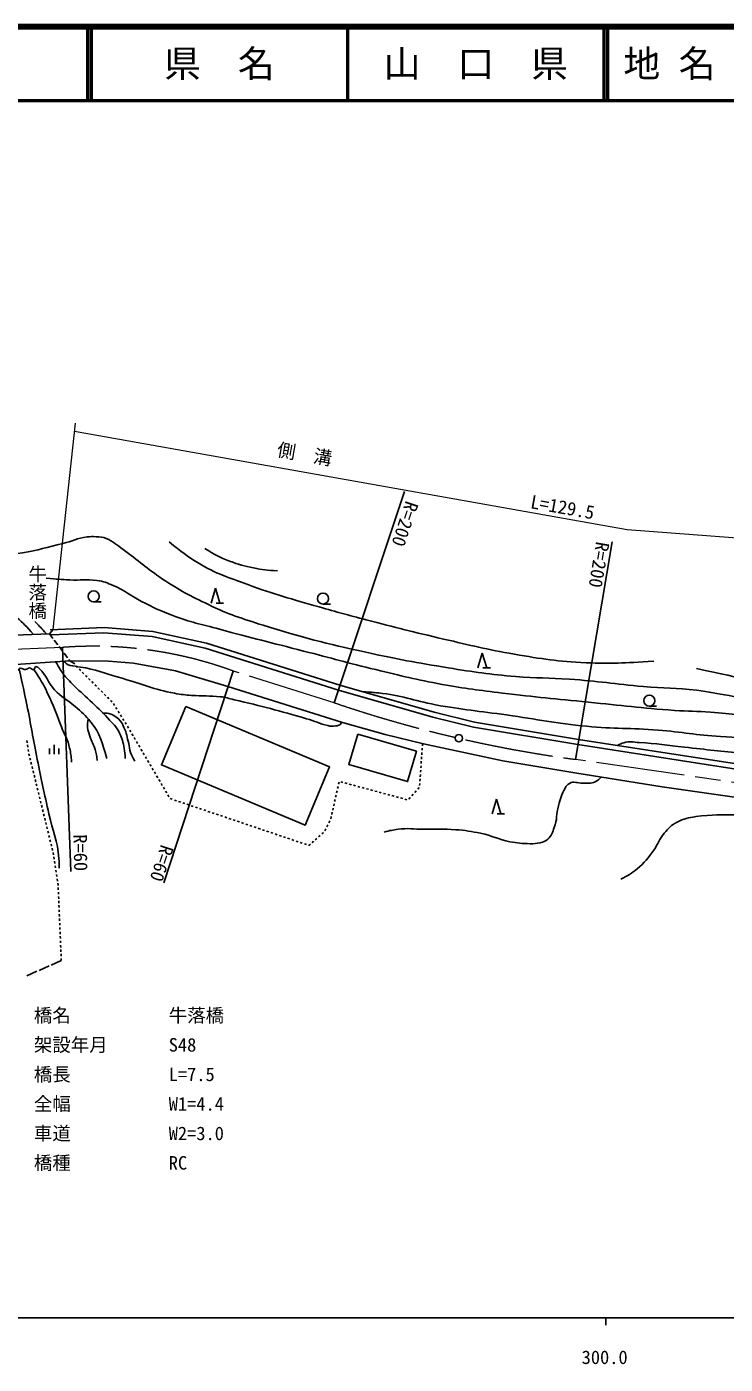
# Model space of a CAD drawing. Units: millimetres, scale not verified. Extents: x 40000 to 680000, y 20000 to 380000.
# Drawn here: x 289514 to 384192, y 198715 to 380000 of the extents above; entities that cross this region are included whole.
import ezdxf
from ezdxf.enums import TextEntityAlignment as Align

# ---------------------------------------------------------------- set-up
doc = ezdxf.new("R2010")
doc.units = ezdxf.units.MM
doc.header["$LTSCALE"] = 1000
doc.linetypes.add('CHAIN', pattern=[18.5, 12, -1.5, 3.5, -1.5])
for name, color, linetype, lineweight in [('M-BGD', 7, 'Continuous', 25), ('M-BMK', 2, 'CHAIN', 13), ('M-BMK-SRVR', 3, 'Continuous', 25), ('M-STR-HTXT', 7, 'Continuous', 13), ('M-TTL', 2, 'Continuous', 140), ('M-TTL-BAND', 7, 'Continuous', 25), ('M-TTL-LINE', 7, 'Continuous', 50)]:
    doc.layers.add(name, color=color, linetype=linetype, lineweight=lineweight)
doc.layers.add('M-STR-STR1', color=1, linetype='Continuous')
doc.layers.add('M-TTL-TXT', color=7, linetype='Continuous')
doc.styles.add('@ＭＳ ゴシック', font='')
doc.styles.add('ＭＳ ゴシック', font='')
doc.styles.get('@ＭＳ ゴシック').set_extended_font_data('@MS Gothic')
doc.styles.get('ＭＳ ゴシック').set_extended_font_data('MS Gothic')

msp = doc.modelspace()

# ---------------------------------------------------------------- linework, layer by layer
at = {"layer": 'M-BGD'}
for p, q in [((331176, 288381), (340710, 317005)), ((368857, 310200), (363904, 280697)), ((314494, 301892), (315094, 303892)), ((315094, 303892), (315694, 301892)), ((298587, 302038), (299587, 302038)), ((315194, 301892), (316194, 301892)), ((329674, 301750), (330674, 301750)), ((284627, 297388), (292577, 297734)), ((292577, 297734), (293077, 298300)), ((292577, 297734), (293059, 297096)), ((293240, 296856), (293723, 296219)), ((293904, 295979), (294387, 295342)), ((294371, 295874), (295469, 265501)), ((295364, 294051), (287372, 293525)), ((294568, 295102), (295051, 294464)), ((295232, 294225), (295364, 294051)), ((296038, 293653), (295364, 294051)), ((295364, 294051), (300602, 294024)), ((300602, 294024), (303995, 293743)), ((303995, 293743), (309672, 292697)), ((350654, 293090), (351254, 295090)), ((351254, 295090), (351854, 293090)), ((296410, 293151), (296198, 293363)), ((296834, 292726), (296622, 292939)), ((297258, 292302), (297046, 292514)), ((297683, 291878), (297471, 292090)), ((308102, 263951), (317514, 292671)), ((309672, 292697), (316749, 290558)), ((351354, 293090), (352354, 293090)), ((298107, 291454), (297895, 291666)), ((298531, 291029), (298319, 291241)), ((298955, 290605), (298743, 290817)), ((299380, 290181), (299168, 290393)), ((316749, 290558), (332293, 285720)), ((299804, 289757), (299592, 289969)), ((300228, 289332), (300016, 289544)), ((300653, 288908), (300440, 289120)), ((301077, 288484), (300865, 288696)), ((301427, 288000), (301269, 288255)), ((301743, 287491), (301585, 287746)), ((302059, 286981), (301901, 287236)), ((302375, 286471), (302217, 286726)), ((373893, 287908), (374893, 287908)), ((302691, 285961), (302533, 286216)), ((303008, 285451), (302850, 285706)), ((303317, 284937), (303165, 285195)), ((303621, 284420), (303469, 284678)), ((332293, 285720), (338101, 284067)), ((289586, 282950), (289542, 283247)), ((303925, 283903), (303773, 284161)), ((304230, 283385), (304078, 283644)), ((304534, 282868), (304382, 283127)), ((338101, 284067), (343313, 282797)), ((343156, 282835), (343135, 282536)), ((289674, 282357), (289630, 282654)), ((289761, 281763), (289718, 282060)), ((289811, 281427), (289805, 281467)), ((289873, 281174), (289811, 281427)), ((292615, 281404), (292615, 282154)), ((293240, 281404), (293240, 282654)), ((293865, 281404), (293865, 282154)), ((304838, 282351), (304686, 282610)), ((305142, 281834), (304990, 282092)), ((305446, 281317), (305294, 281575)), ((305751, 280800), (305599, 281058)), ((343034, 281039), (343014, 280740)), ((343075, 281638), (343054, 281338)), ((343115, 282236), (343095, 281937)), ((343313, 282797), (354024, 280499)), ((290016, 280592), (289944, 280883)), ((290159, 280009), (290087, 280300)), ((290302, 279426), (290230, 279718)), ((306055, 280282), (305903, 280541)), ((306359, 279765), (306207, 280024)), ((306663, 279248), (306511, 279507)), ((342913, 279243), (342892, 278944)), ((342953, 279842), (342933, 279543)), ((342994, 280440), (342973, 280141)), ((354024, 280499), (363813, 278888)), ((290445, 278844), (290373, 279135)), ((290588, 278261), (290516, 278552)), ((290731, 277678), (290659, 277969)), ((290873, 277095), (290802, 277387)), ((306967, 278731), (306815, 278989)), ((307272, 278214), (307120, 278472)), ((307576, 277697), (307424, 277955)), ((307880, 277179), (307728, 277438)), ((331849, 277618), (331783, 277325)), ((332358, 277580), (332068, 277658)), ((332937, 277424), (332647, 277502)), ((342791, 277447), (342771, 277148)), ((342832, 278046), (342811, 277747)), ((342872, 278645), (342852, 278345)), ((363813, 278888), (375646, 276989)), ((291016, 276513), (290945, 276804)), ((291159, 275930), (291088, 276221)), ((291302, 275347), (291231, 275639)), ((308184, 276662), (308032, 276921)), ((308488, 276145), (308336, 276404)), ((308793, 275628), (308641, 275886)), ((331449, 275863), (331383, 275570)), ((331583, 276448), (331516, 276155)), ((331716, 277033), (331649, 276740)), ((333516, 277267), (333227, 277345)), ((334095, 277111), (333806, 277189)), ((334675, 276955), (334385, 277033)), ((335254, 276799), (334964, 276877)), ((335833, 276643), (335544, 276721)), ((336413, 276486), (336123, 276564)), ((336992, 276330), (336702, 276408)), ((337571, 276174), (337282, 276252)), ((338151, 276018), (337861, 276096)), ((338730, 275861), (338440, 275940)), ((339309, 275705), (339020, 275783)), ((339889, 275549), (339599, 275627)), ((341896, 275981), (341695, 275759)), ((342300, 276425), (342098, 276203)), ((342704, 276869), (342502, 276647)), ((375646, 276989), (391423, 274691)), ((291445, 274764), (291374, 275056)), ((291588, 274182), (291517, 274473)), ((291731, 273599), (291659, 273890)), ((309240, 275287), (308956, 275383)), ((309809, 275095), (309524, 275191)), ((310377, 274904), (310093, 274999)), ((310946, 274712), (310661, 274808)), ((311514, 274520), (311230, 274616)), ((312083, 274328), (311799, 274424)), ((312651, 274137), (312367, 274232)), ((313220, 273945), (312936, 274041)), ((313788, 273753), (313504, 273849)), ((331049, 274108), (330983, 273815)), ((331183, 274693), (331116, 274400)), ((331316, 275278), (331249, 274985)), ((340468, 275393), (340178, 275471)), ((341047, 275237), (340757, 275315)), ((341493, 275537), (341291, 275315)), ((352576, 273297), (353176, 275297)), ((353176, 275297), (353776, 273297)), ((291874, 273016), (291802, 273308)), ((292017, 272434), (291945, 272725)), ((292160, 271851), (292088, 272142)), ((314357, 273561), (314073, 273657)), ((314926, 273370), (314641, 273465)), ((315494, 273178), (315210, 273274)), ((316063, 272986), (315778, 273082)), ((316631, 272794), (316347, 272890)), ((317200, 272603), (316915, 272698)), ((317768, 272411), (317484, 272507)), ((318337, 272219), (318052, 272315)), ((318905, 272027), (318621, 272123)), ((319474, 271836), (319190, 271931)), ((330580, 272377), (330447, 272108)), ((330719, 272661), (330712, 272646)), ((330783, 272938), (330719, 272661)), ((330916, 273523), (330849, 273230)), ((353276, 273297), (354276, 273297)), ((292303, 271268), (292231, 271559)), ((292446, 270685), (292374, 270977)), ((292588, 270103), (292517, 270394)), ((320042, 271644), (319758, 271740)), ((320611, 271452), (320327, 271548)), ((321179, 271260), (320895, 271356)), ((321748, 271069), (321464, 271164)), ((322316, 270877), (322032, 270973)), ((322885, 270685), (322601, 270781)), ((323454, 270493), (323169, 270589)), ((324022, 270302), (323738, 270398)), ((324591, 270110), (324306, 270206)), ((329303, 270390), (329078, 270191)), ((329752, 270787), (329527, 270588)), ((330049, 271301), (329917, 271032)), ((330314, 271839), (330182, 271570)), ((292731, 269520), (292660, 269811)), ((292874, 268937), (292803, 269229)), ((293017, 268354), (292946, 268646)), ((325159, 269918), (324875, 270014)), ((325728, 269726), (325443, 269822)), ((326296, 269535), (326012, 269631)), ((326865, 269343), (326580, 269439)), ((327433, 269151), (327149, 269247)), ((327771, 269037), (327718, 269055)), ((327954, 269198), (327771, 269037)), ((328403, 269595), (328178, 269397)), ((328853, 269993), (328628, 269794)), ((293160, 267772), (293089, 268063)), ((293248, 267178), (293204, 267475)), ((293335, 266584), (293291, 266881)), ((293422, 265991), (293379, 266288)), ((293509, 265397), (293466, 265694)), ((293597, 264804), (293553, 265100)), ((293684, 264210), (293640, 264507)), ((293760, 263690), (293728, 263913)), ((293764, 263616), (293760, 263690)), ((293789, 263016), (293776, 263316)), ((293815, 262417), (293802, 262716)), ((293840, 261817), (293828, 262117)), ((293866, 261218), (293853, 261518)), ((293891, 260618), (293879, 260918)), ((293917, 260019), (293904, 260319)), ((293943, 259419), (293930, 259719)), ((293968, 258820), (293955, 259120)), ((293994, 258221), (293981, 258520)), ((294019, 257621), (294006, 257921)), ((294045, 257022), (294032, 257321)), ((294070, 256422), (294058, 256722)), ((294096, 255823), (294083, 256122)), ((294121, 255223), (294109, 255523)), ((294147, 254624), (294134, 254924)), ((294173, 254024), (294160, 254324)), ((292550, 252701), (291177, 252098)), ((294198, 253425), (292825, 252822)), ((294198, 253425), (294185, 253725)), ((290902, 251977), (289529, 251374))]:
    msp.add_line(p, q, dxfattribs=at)
for points in [[(292677, 298260), (299987, 298572), (306593, 298042), (313868, 296470), (331968, 290771), (344749, 287086), (350193, 285764), (364300, 283416), (388652, 279630), (415662, 275975), (420525, 275386), (431297, 274887), (442985, 274826)], [(292707, 297561), (299974, 297871), (306491, 297348), (313688, 295793), (331765, 290101), (344570, 286410), (350052, 285078), (364188, 282725), (388551, 278938), (415573, 275280), (420467, 274688), (431279, 274187), (442982, 274126)]]:
    msp.add_lwpolyline(points, dxfattribs=at)
for points in [[(311081, 287862), (330564, 279687), (327239, 271765), (307757, 279941)], [(334373, 284126), (342341, 281793), (341137, 277679), (333168, 280012)]]:
    msp.add_lwpolyline(points, close=True, dxfattribs=at)
for centre in [(298587, 302788), (329674, 302500), (373893, 288658)]:
    msp.add_circle(centre, 750, dxfattribs=at)
for points, knots in [([(392586, 287894), (388789, 288617), (387812, 288815), (384739, 289336), (383016, 289628), (382060, 289858), (380324, 290058), (377511, 290381), (375914, 290333), (373092, 290577), (369173, 290915), (366995, 291306), (363071, 291577), (360235, 291773), (358633, 291677), (355800, 291923), (352212, 292236), (350210, 292526), (346654, 293106), (342274, 293821), (339821, 294250), (335489, 295213), (329995, 296433), (326918, 297176), (321553, 298877), (318603, 299812), (316929, 300334), (314139, 301675), (311638, 302878), (310239, 303590), (307935, 305138), (305763, 306597), (304702, 307633), (302569, 309148), (301700, 309765), (301260, 310207), (300290, 310648), (299791, 310875), (299452, 310843), (298905, 310879), (298432, 310910), (298162, 310913), (297693, 310850), (296366, 310672), (295685, 310276), (294385, 309956), (292259, 309433), (291082, 309062), (288922, 308706), (287123, 308408), (286089, 308442), (284267, 308359), (282135, 308262), (280938, 308184), (278805, 308244), (275207, 308344), (273227, 308968), (269630, 309090), (267925, 309148), (267341, 309173), (265264, 309148)], [0, 0, 0, 0, 1, 1, 1, 2, 2, 2, 3, 3, 3, 4, 4, 4, 5, 5, 5, 6, 6, 6, 7, 7, 7, 8, 8, 8, 9, 9, 9, 10, 10, 10, 11, 11, 11, 12, 12, 12, 13, 13, 13, 14, 14, 14, 15, 15, 15, 16, 16, 16, 17, 17, 17, 18, 18, 18, 19, 19, 19, 20, 20, 20, 20]), ([(308833, 310183), (310537, 308757), (311152, 308321), (312770, 307324), (315199, 305826), (316791, 305399), (319464, 304400), (323174, 303013), (325332, 302457), (329139, 301361), (331615, 300648), (333010, 300275), (335505, 299630), (339598, 298571), (341887, 297959), (346007, 297014), (349744, 296157), (351825, 295594), (355605, 294956), (359373, 294320), (361502, 293966), (365319, 293802), (368915, 293648), (370243, 293729), (374532, 294033)], [0, 0, 0, 0, 1, 1, 1, 2, 2, 2, 3, 3, 3, 4, 4, 4, 5, 5, 5, 6, 6, 6, 7, 7, 7, 8, 8, 8, 8]), ([(323504, 306242), (321989, 306354), (321512, 306392), (320259, 306643), (318962, 306904), (318238, 307100), (317002, 307574), (315634, 308099), (315145, 308400), (313659, 309276)], [0, 0, 0, 0, 1, 1, 1, 2, 2, 2, 3, 3, 3, 3]), ([(247607, 295406), (254690, 298487), (256549, 299365), (262394, 301620), (264880, 302579), (266169, 303486), (268780, 304015), (271382, 304543), (272883, 304722), (275538, 304747), (277707, 304767), (279012, 304972), (281073, 304294), (282892, 303696), (283795, 303037), (285410, 302006), (286540, 301284), (287153, 300837), (288159, 299951), (289109, 299115), (289426, 298766), (290429, 297640)], [0, 0, 0, 0, 1, 1, 1, 2, 2, 2, 3, 3, 3, 4, 4, 4, 5, 5, 5, 6, 6, 6, 7, 7, 7, 7]), ([(292149, 305256), (293685, 305121), (294101, 305088), (295354, 305026), (296791, 304955), (297609, 305133), (299035, 304949), (299922, 304834), (300400, 304625), (301227, 304282), (302823, 303621), (303544, 302902), (305074, 302102), (306685, 301260), (307621, 300841), (309319, 300191), (311721, 299272), (313161, 299031), (315640, 298345), (320077, 297117), (322590, 296536), (327047, 295383), (330862, 294396), (332986, 293788), (336818, 292863), (340326, 292016), (342286, 291500), (345839, 290863), (349014, 290293), (350812, 290086), (354013, 289689), (358549, 289127), (361102, 288914), (365650, 288458), (370201, 288002), (372744, 287664), (377306, 287343), (379220, 287208), (380299, 287243), (382211, 287093), (385189, 286859), (386857, 286685), (389809, 286227), (393702, 285624), (395844, 285062), (399714, 284323), (402809, 283732), (404553, 283457), (407639, 282823), (409485, 282443), (410498, 282126), (412351, 281784), (414274, 281430), (415356, 281250), (417295, 280995), (419021, 280768), (419595, 280711), (421725, 280514)], [0, 0, 0, 0, 1, 1, 1, 2, 2, 2, 3, 3, 3, 4, 4, 4, 5, 5, 5, 6, 6, 6, 7, 7, 7, 8, 8, 8, 9, 9, 9, 10, 10, 10, 11, 11, 11, 12, 12, 12, 13, 13, 13, 14, 14, 14, 15, 15, 15, 16, 16, 16, 17, 17, 17, 18, 18, 18, 19, 19, 19, 19]), ([(302850, 280808), (302832, 281455), (302809, 281670), (302720, 282215), (302584, 283044), (302454, 283514), (302093, 284273), (301665, 285172), (301170, 285527), (300508, 286271), (299616, 287274), (299039, 287764), (298072, 288695), (297159, 289575), (296572, 289990), (295695, 290907), (295103, 291527), (294736, 291854), (294253, 292562), (293905, 293071), (293785, 293277), (293457, 293925)], [0, 0, 0, 0, 1, 1, 1, 2, 2, 2, 3, 3, 3, 4, 4, 4, 5, 5, 5, 6, 6, 6, 7, 7, 7, 7]), ([(332233, 285738), (332086, 285535), (332015, 285411), (331797, 285318), (331642, 285251), (331541, 285246), (331373, 285236), (330967, 285210), (330728, 285178), (330332, 285273), (329177, 285552), (328578, 285877), (327437, 286210), (323630, 287317), (321483, 287899), (317619, 288785), (316896, 288951), (316501, 289116), (315763, 289187), (314246, 289331), (313386, 289266), (311866, 289371), (310953, 289434), (310441, 289490), (309541, 289655), (306699, 290175), (305209, 290899), (302432, 291696), (300515, 292246), (299469, 292663), (297523, 293105), (296960, 293232), (296618, 293169), (296060, 293318), (295587, 293444), (295211, 293345), (294863, 293690), (294752, 293799), (294692, 293856), (294613, 294001)], [0, 0, 0, 0, 1, 1, 1, 2, 2, 2, 3, 3, 3, 4, 4, 4, 5, 5, 5, 6, 6, 6, 7, 7, 7, 8, 8, 8, 9, 9, 9, 10, 10, 10, 11, 11, 11, 12, 12, 12, 13, 13, 13, 13]), ([(287175, 293243), (287265, 293070), (287332, 292910), (287530, 292864), (287680, 292829), (287766, 292931), (287920, 292923), (288079, 292914), (288156, 292767), (288310, 292805), (288465, 292842), (288486, 293007), (288642, 293041), (288920, 293103), (289068, 292822), (289351, 292864), (289576, 292897), (289656, 293082), (289883, 293100), (290125, 293120), (290229, 292808), (290463, 292876), (290649, 292930), (290582, 293264), (290770, 293266), (290959, 293268), (291053, 293138), (291196, 293006), (292211, 292067), (292359, 291177), (293277, 290144), (294206, 289099), (295008, 288811), (296056, 287885), (296940, 287105), (297464, 286682), (298202, 285763), (299518, 284123), (299677, 283081), (300355, 280831)], [0, 0, 0, 0, 1, 1, 1, 2, 2, 2, 3, 3, 3, 4, 4, 4, 5, 5, 5, 6, 6, 6, 7, 7, 7, 8, 8, 8, 9, 9, 9, 10, 10, 10, 11, 11, 11, 12, 12, 12, 13, 13, 13, 13]), ([(293917, 265959), (293929, 266557), (293900, 266750), (293867, 267255), (293710, 269670), (293026, 270937), (292512, 273302), (291884, 276190), (291514, 277805), (290932, 280703), (290352, 283587), (290115, 285221), (289527, 288104), (289139, 290005), (289012, 290614), (288498, 292965)], [0, 0, 0, 0, 1, 1, 1, 2, 2, 2, 3, 3, 3, 4, 4, 4, 5, 5, 5, 5]), ([(295580, 280342), (295532, 281205), (295485, 281503), (295329, 282232), (295077, 283411), (294653, 283987), (294209, 285108), (293598, 286648), (293306, 287532), (292620, 289039), (292081, 290222), (291777, 290892), (291070, 291983), (290840, 292337), (290764, 292466), (290463, 292876)], [0, 0, 0, 0, 1, 1, 1, 2, 2, 2, 3, 3, 3, 4, 4, 4, 5, 5, 5, 5]), ([(380283, 293018), (387020, 291556), (388827, 291186), (394247, 289786), (398618, 288658), (401002, 287783), (405384, 286699), (409527, 285675), (411872, 285167), (416088, 284506), (418939, 284060), (419912, 283925), (423413, 283550)], [0, 0, 0, 0, 1, 1, 1, 2, 2, 2, 3, 3, 3, 4, 4, 4, 4]), ([(421333, 278998), (418757, 279225), (418039, 279300), (415942, 279600), (413453, 279956), (412081, 280294), (409613, 280773), (406285, 281420), (404453, 281956), (401108, 282504), (398602, 282915), (397201, 283205), (394670, 283402), (390338, 283739), (387889, 283514), (383553, 283787), (380231, 283996), (378396, 284414), (375077, 284672), (371311, 284964), (369180, 284820), (365421, 285184), (361157, 285598), (358802, 286112), (354560, 286717), (350798, 287253), (348667, 287411), (344930, 288102), (341892, 288663), (340261, 289414), (337185, 289705), (336395, 289779), (336109, 289823), (335159, 289851)], [0, 0, 0, 0, 1, 1, 1, 2, 2, 2, 3, 3, 3, 4, 4, 4, 5, 5, 5, 6, 6, 6, 7, 7, 7, 8, 8, 8, 9, 9, 9, 10, 10, 10, 11, 11, 11, 11]), ([(299760, 286975), (300147, 286992), (300311, 286974), (300652, 286897), (301211, 286770), (301490, 286545), (301935, 286183), (302354, 285841), (302453, 285509), (302693, 285023), (303081, 284237), (303110, 283720), (303328, 282871), (303451, 282393), (303424, 282101), (303585, 281634), (303752, 281149), (303866, 280967), (304176, 280463)], [0, 0, 0, 0, 1, 1, 1, 2, 2, 2, 3, 3, 3, 4, 4, 4, 5, 5, 5, 6, 6, 6, 6]), ([(299080, 280530), (298981, 281231), (298940, 281457), (298779, 282035), (298577, 282762), (298303, 283114), (298065, 283830), (297914, 284288), (297792, 284543), (297753, 285023), (297716, 285476), (297749, 285677), (297842, 286183)], [0, 0, 0, 0, 1, 1, 1, 2, 2, 2, 3, 3, 3, 4, 4, 4, 4]), ([(369574, 282596), (369941, 282793), (370100, 282842), (370456, 282947), (371236, 283177), (371726, 283035), (372538, 282988), (374936, 282847), (376265, 282600), (378654, 282354), (381797, 282029), (383548, 281745), (386700, 281527), (389009, 281367), (390310, 281406), (392624, 281334), (394066, 281290), (394878, 281345), (396316, 281224), (399165, 280985), (400730, 280557), (403525, 279957), (405353, 279565), (406329, 279145), (408154, 278744), (409543, 278440), (410330, 278308), (411736, 278101), (414091, 277756), (415408, 277525), (417779, 277330), (418978, 277232), (419381, 277197), (420851, 277131)], [0, 0, 0, 0, 1, 1, 1, 2, 2, 2, 3, 3, 3, 4, 4, 4, 5, 5, 5, 6, 6, 6, 7, 7, 7, 8, 8, 8, 9, 9, 9, 10, 10, 10, 11, 11, 11, 11]), ([(337945, 270841), (338804, 271073), (339096, 271122), (339846, 271227), (341178, 271414), (341945, 271236), (343290, 271227), (345002, 271215), (345964, 271292), (347671, 271172), (348995, 271079), (349732, 270938), (351033, 270676), (352612, 270357), (353421, 269865), (355000, 269546), (356050, 269335), (356657, 269290), (357728, 269271), (358269, 269261), (358583, 269270), (359106, 269409), (359544, 269525), (359819, 269598), (360159, 269898), (360678, 270358), (360771, 270804), (361016, 271454), (361429, 272551), (361274, 273272), (361598, 274399), (361874, 275361), (361981, 275937), (362479, 276805), (362649, 277100), (362773, 277277), (363067, 277448), (363669, 277797), (364154, 277443), (364849, 277485), (365513, 277524), (365952, 277343), (366545, 277646), (366921, 277838), (367096, 277979), (367397, 278313)], [0, 0, 0, 0, 1, 1, 1, 2, 2, 2, 3, 3, 3, 4, 4, 4, 5, 5, 5, 6, 6, 6, 7, 7, 7, 8, 8, 8, 9, 9, 9, 10, 10, 10, 11, 11, 11, 12, 12, 12, 13, 13, 13, 14, 14, 14, 15, 15, 15, 15]), ([(370016, 264445), (371073, 264987), (371450, 265212), (372257, 265861), (373294, 266695), (373719, 267345), (374510, 268415), (375128, 269252), (375233, 269891), (375915, 270678), (376513, 271369), (376871, 271795), (377687, 272206), (378600, 272665), (379186, 272794), (380196, 272942), (382428, 273267), (383711, 273129), (385967, 273180), (389317, 273256), (391203, 272947), (394547, 273180), (395188, 273225), (395602, 273128), (396176, 273418), (396496, 273580), (396643, 273674), (396930, 273942)], [0, 0, 0, 0, 1, 1, 1, 2, 2, 2, 3, 3, 3, 4, 4, 4, 5, 5, 5, 6, 6, 6, 7, 7, 7, 8, 8, 8, 9, 9, 9, 9])]:
    msp.add_open_spline(points, degree=3, knots=knots, dxfattribs=at)
msp.add_open_spline([(290619, 299397), (291409, 298557), (291409, 298557), (292200, 297717)], degree=3, dxfattribs=at)
at = {"layer": 'M-BMK'}
for p, q in [((294371, 295874), (277453, 295139)), ((331176, 288381), (317514, 292671)), ((415232, 273189), (363904, 280697))]:
    msp.add_line(p, q, dxfattribs=at)
for centre, radius, start, end in [((298542, 240810), 55222, 69.9062, 94.33262), ((386430, 450194), 170987, 251.14658, 262.42981)]:
    msp.add_arc(centre, radius, start, end, dxfattribs=at)
at = {"layer": 'M-BMK-SRVR'}
msp.add_circle((348083, 283562), 500, dxfattribs=at)
at = {"layer": 'M-STR-HTXT'}
for p, q in [((293077, 298300), (296099, 326281)), ((295983, 325206), (370881, 311838)), ((370881, 311838), (424338, 307812))]:
    msp.add_line(p, q, dxfattribs=at)
at = {"layer": 'M-TTL'}
msp.add_line((680000, 380000), (40000, 380000), dxfattribs=at)
at = {"layer": 'M-TTL-BAND'}
for p, q in [((40000, 205000), (579000, 205000)), ((368000, 205000), (368000, 204000))]:
    msp.add_line(p, q, dxfattribs=at)
at = {"layer": 'M-TTL-LINE'}
for p, q in [((297750, 380000), (297750, 370000)), ((298250, 380000), (298250, 370000)), ((333000, 380000), (333000, 370000)), ((367750, 380000), (367750, 370000)), ((368250, 380000), (368250, 370000)), ((40000, 370000), (680000, 370000))]:
    msp.add_line(p, q, dxfattribs=at)

# ---------------------------------------------------------------- texts
at = {"layer": 'M-BGD', "style": 'ＭＳ ゴシック'}
for s, rotation, p in [('R=200', 251.577, (340385, 316027)), ('R=200', 260.471, (366156, 310386)), ('R=60', 271.317, (295288, 270509)), ('R=60', 251.855, (307201, 269424))]:
    msp.add_text(s, height=1833, rotation=rotation, dxfattribs=at).set_placement(p, align=Align.BOTTOM_LEFT)
at = {"layer": 'M-STR-HTXT', "style": 'ＭＳ ゴシック'}
for s, rotation, p in [('側\u3000溝', 350.11, (323241, 321286)), ('L=129.5', 349.881, (357592, 314210))]:
    msp.add_text(s, height=1833, rotation=rotation, dxfattribs=at).set_placement(p, align=Align.BOTTOM_LEFT)
at = {"layer": 'M-STR-STR1', "style": '@ＭＳ ゴシック'}
msp.add_text('牛落橋', height=1833, rotation=270, dxfattribs=at).set_placement((289498, 307109), align=Align.BOTTOM_LEFT)
at = {"layer": 'M-STR-STR1', "style": 'ＭＳ ゴシック'}
for s, p in [('橋名', (290479, 244543)), ('牛落橋', (308756, 244543)), ('架設年月', (290479, 240543)), ('S48', (308756, 240543)), ('橋長', (290479, 236543)), ('L=7.5', (308756, 236543)), ('全幅', (290479, 232543)), ('W1=4.4', (308756, 232543)), ('車道', (290479, 228543)), ('W2=3.0', (308756, 228543)), ('橋種', (290479, 224543)), ('RC', (308756, 224543))]:
    msp.add_text(s, height=1833, dxfattribs=at).set_placement(p, align=Align.BOTTOM_LEFT)
at = {"layer": 'M-TTL-BAND', "style": 'ＭＳ ゴシック'}
msp.add_text('300.0', height=1833, dxfattribs=at).set_placement((367844, 198195), align=Align.BOTTOM_CENTER)
at = {"layer": 'M-TTL-TXT', "style": 'ＭＳ ゴシック'}
for s, p in [('県\u3000名', (315625, 375000)), ('山\u3000口\u3000県', (350375, 375000))]:
    msp.add_text(s, height=3666, dxfattribs=at).set_placement(p, align=Align.MIDDLE_CENTER)
msp.add_text('地 名', height=3666, dxfattribs=at).set_placement((370380, 375000), align=Align.MIDDLE_LEFT)

doc.saveas('drawing.dxf')
